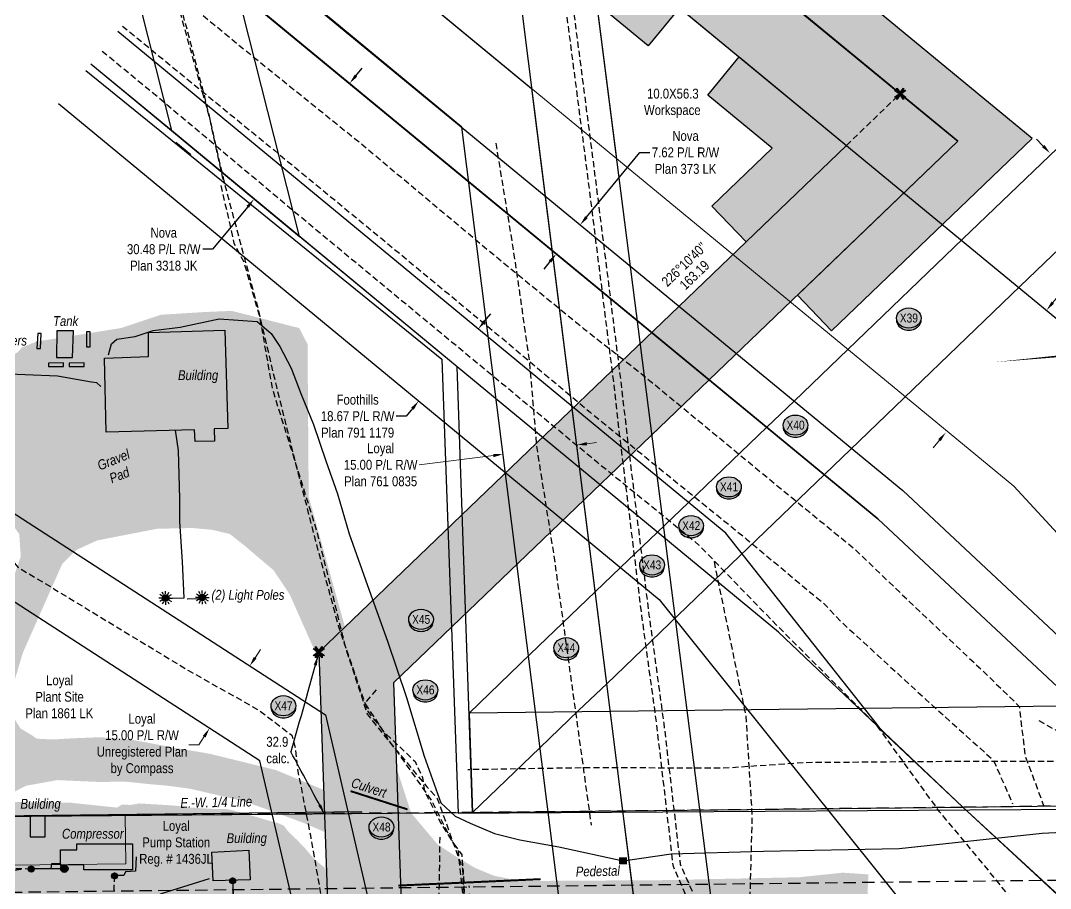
# Model space of a CAD drawing. Extents: x 675835 to 685285, y 5733153 to 5738077.
# Drawn here: x 683713 to 684755, y 5734075 to 5734953 of the extents above; entities that cross this region are included whole.
import ezdxf
from ezdxf.enums import TextEntityAlignment as Align

# ---------------------------------------------------------------- set-up
doc = ezdxf.new("R2010")
doc.units = 0
doc.header["$LTSCALE"] = 5
doc.header["$PDMODE"] = 34
doc.header["$PDSIZE"] = 0.03
for name, pattern in [('foc-ACCESSROAD', [3.75, 2.5, -1.25]), ('foc-QUARTERLINE', [33, 25, -3, 2, -3]), ('foc-TRAV', [1.875, 1.25, -0.625]), ('UG_PIPE', [1.875, 1.25, -0.625])]:
    doc.linetypes.add(name, pattern=pattern)
doc.layers.get('Defpoints').update_dxf_attribs({"color": 9})
for name, color, linetype in [('AS-CABLE', 224, 'foc-CABLE'), ('AS-FENCE', 48, 'foc-FENCE'), ('AS-PIPE-UG', 44, 'UG_PIPE'), ('AS-ROADS', 254, 'Continuous'), ('AS-SYMBOL', 7, 'Continuous'), ('AS-TELUS', 224, 'foc-TEL'), ('C-AR', 13, 'foc-ACCESSROAD'), ('C-RW', 13, 'Continuous'), ('C-WS', 13, 'foc-ACCESSROAD'), ('DETAIL-T', 7, 'Continuous'), ('F-RW', 190, 'Continuous'), ('L-BD1', 253, 'Continuous'), ('L-MON', 1, 'Continuous'), ('L-SECQ', 8, 'foc-QUARTERLINE'), ('L-TITLEDB-T', 4, 'Continuous'), ('P-CROSSINGS', 250, 'Continuous'), ('P-PROPOSED', 10, 'Continuous'), ('P-PROPOSED-H', 21, 'Continuous'), ('P-TEMP-H', 41, 'Continuous'), ('P-TEMP_WORKSPACE', 46, 'Continuous'), ('P-TRAV', 4, 'foc-TRAV')]:
    doc.layers.add(name, color=color, linetype=linetype)
for name, color, linetype, true_color in [('AS-PIPE-AG', 7, 'Continuous', 0x7d00fa), ('AS-STRUCTURE-H', 7, 'Continuous', 0xa8a8a8), ('AS-STRUCTURE-T', 7, 'Continuous', 0x454545)]:
    doc.layers.add(name, color=color, linetype=linetype, true_color=true_color)
doc.layers.add('AS-STRUCTURE', color=7, linetype='Continuous', lineweight=30, true_color=0x595959)
for name, color, linetype, lineweight in [('C-RW-T', 13, 'Continuous', 9), ('F-RW-T', 190, 'Continuous', 9), ('P-TEMP-T', 46, 'Continuous', 18), ('T-TEXT', 48, 'Continuous', 18)]:
    doc.layers.add(name, color=color, linetype=linetype, lineweight=lineweight)
doc.styles.add('80CG', font='ARIALN.TTF', dxfattribs={"height": 10})
doc.styles.add('80L', font='ARIALN.TTF', dxfattribs={"height": 10})
doc.styles.add('Crossing', font='ARIALN.TTF', dxfattribs={"height": 10})
doc.styles.add('foc-LtypeFont', font='ARIALN.TTF', dxfattribs={"height": 7.35})
doc.linetypes.add('foc-CABLE', pattern='A,2,-1,["C",foc-LtypeFont,S=0.2,R=0,X=-0.625,Y=-0.75],-1.24,8', length=12.24)
doc.linetypes.add('foc-FENCE', pattern='A,10,-1,["X",foc-LtypeFont,S=0.2,R=0,X=-0.625,Y=-0.75],-1.24', length=12.24)
doc.linetypes.add('foc-TEL', pattern='A,2,-1,["T",foc-LtypeFont,S=0.2,R=0,X=-0.425,Y=-0.75],-1.24,8', length=12.24)
doc.linetypes.add('foc-TEL-NOLINE', pattern='A,0,-2,["T",foc-LtypeFont,S=0.2,R=0,X=-0.425,Y=-0.75],-10.24', length=12.24)
doc.dimstyles.new('Compass 5 000', dxfattribs={"dimscale": 5, "dimtxt": 9, "dimasz": 2, "dimexe": 0.2, "dimexo": 0.0625, "dimgap": 0.5, "dimtad": 0, "dimtih": 1, "dimtoh": 1, "dimzin": 0, "dimdsep": 46, "dimtxsty": '80CG', "dimcen": 0.1, "dimse1": 1, "dimse2": 1, "dimclrd": 256, "dimclrt": 256, "dimaunit": 1, "dimadec": 4, "dimazin": 0, "dimtfac": 0.06, "dimtofl": 0, "dimtmove": 0, "dimatfit": 1, "dimfxl": 0.2, "dimtolj": 1, "dimtzin": 0, "dimlwd": -1, "dimarcsym": 0})

# ---------------------------------------------------------------- blocks, each defined once
blk = doc.blocks.new('*D727')
at = {"layer": 'Defpoints', "color": 0, "transparency": 16777216}
for p in [(684164.9, 5734650), (684104.8, 5734577.2), (684115.5, 5734568.3)]:
    blk.add_point(p, dxfattribs=at)
at = {"layer": 'F-RW', "transparency": 16777216}
for p, q in [((684182, 5734648.9), (684188.4, 5734656.6)), ((684109.2, 5734560.6), (684102.8, 5734552.9)), ((684102.8, 5734552.9), (684092.8, 5734552.9))]:
    blk.add_line(p, q, dxfattribs=at)
for points in [[(684180.8, 5734649.9), (684183.3, 5734647.8), (684175.7, 5734641.1)], [(684107.9, 5734561.6), (684110.5, 5734559.5), (684115.5, 5734568.3)]]:
    blk.add_solid(points, dxfattribs=at)
at = {"layer": 'F-RW', "transparency": 16777216, "insert": (684053.7, 5734552.9), "char_height": 10, "attachment_point": 5, "style": '80CG'}
blk.add_mtext('\\A1;Foothills\\P18.67 P/L R/W\\PPlan 791 1179', dxfattribs=at)
blk = doc.blocks.new('*D709')
at = {"layer": 'Defpoints', "color": 0, "transparency": 16777216}
for p in [(684278.9, 5734746.5), (684287.6, 5734739.3), (684263.4, 5734709.9)]:
    blk.add_point(p, dxfattribs=at)
at = {"layer": 'F-RW', "transparency": 16777216}
for p, q in [((684285.3, 5734754.2), (684339.3, 5734819.7)), ((684339.3, 5734819.7), (684349.3, 5734819.7)), ((684248.3, 5734709.4), (684242, 5734701.7))]:
    blk.add_line(p, q, dxfattribs=at)
for points in [[(684284, 5734755.3), (684286.5, 5734753.1), (684278.9, 5734746.5)], [(684247.1, 5734710.5), (684249.6, 5734708.3), (684254.7, 5734717.1)]]:
    blk.add_solid(points, dxfattribs=at)
at = {"layer": 'F-RW', "transparency": 16777216, "insert": (684385.5, 5734819.7), "char_height": 10, "attachment_point": 5, "style": '80CG'}
blk.add_mtext('\\A1;Nova\\P7.62 P/L R/W\\PPlan 373 LK', dxfattribs=at)
blk = doc.blocks.new('*D714')
at = {"layer": 'C-RW-T', "transparency": 16777216}
for p, q in [((684747.5, 5734826.1), (684740.6, 5734833.3)), ((684813.6, 5734757.4), (684820.5, 5734750.2)), ((684820.5, 5734750.2), (684830.5, 5734750.2))]:
    blk.add_line(p, q, dxfattribs=at)
at = {"layer": 'C-RW-T', "linetype": 'Continuous', "transparency": 16777216}
for points in [[(684748.7, 5734827.3), (684746.3, 5734825), (684754.4, 5734818.9)], [(684814.8, 5734758.6), (684812.4, 5734756.2), (684806.7, 5734764.6)]]:
    blk.add_solid(points, dxfattribs=at)
at = {"layer": 'Defpoints', "color": 0, "linetype": 'Continuous', "transparency": 16777216}
for p in [(684871.4, 5734931.4), (684923.6, 5734877.1), (684754.4, 5734818.9)]:
    blk.add_point(p, dxfattribs=at)
at = {"layer": 'C-RW-T', "linetype": 'Continuous', "transparency": 16777216, "insert": (684869.6, 5734750.2), "char_height": 10, "attachment_point": 5, "style": '80CG'}
blk.add_mtext('\\A1;Loyal\\P15.00 P/L R/W\\PPlan 871 0141', dxfattribs=at)
blk = doc.blocks.new('*D718')
at = {"layer": 'C-RW-T', "transparency": 16777216}
for p, q in [((683950, 5734308.6), (683955.4, 5734317)), ((683898.4, 5734228.8), (683893, 5734220.4)), ((683893, 5734220.4), (683883, 5734220.4))]:
    blk.add_line(p, q, dxfattribs=at)
for points in [[(683948.6, 5734309.5), (683951.4, 5734307.7), (683944.5, 5734300.2)], [(683897, 5734229.7), (683899.8, 5734227.9), (683903.8, 5734237.2)]]:
    blk.add_solid(points, dxfattribs=at)
at = {"layer": 'Defpoints', "color": 0, "transparency": 16777216}
for p in [(683810.4, 5734386.9), (683769.7, 5734323.9), (683944.5, 5734300.2)]:
    blk.add_point(p, dxfattribs=at)
at = {"layer": 'C-RW-T', "transparency": 16777216, "insert": (683835.5, 5734220.4), "char_height": 10, "attachment_point": 5, "style": '80CG'}
blk.add_mtext('\\A1;Loyal\\P15.00 P/L R/W\\PUnregistered Plan\\Pby Compass', dxfattribs=at)
blk = doc.blocks.new('*D719')
at = {"layer": 'C-RW-T', "transparency": 16777216}
for p, q in [((684285.6, 5734525.1), (684295.5, 5734526.3)), ((684191, 5734513.1), (684116.1, 5734503.7))]:
    blk.add_line(p, q, dxfattribs=at)
for points in [[(684285.3, 5734526.7), (684285.8, 5734523.4), (684275.6, 5734523.8)], [(684190.8, 5734514.8), (684191.2, 5734511.5), (684200.9, 5734514.4)]]:
    blk.add_solid(points, dxfattribs=at)
at = {"layer": 'Defpoints', "color": 0, "transparency": 16777216}
for p in [(684256.7, 5734673.8), (684182, 5734664.3), (684200.9, 5734514.4)]:
    blk.add_point(p, dxfattribs=at)
at = {"layer": 'C-RW-T', "transparency": 16777216, "insert": (684077, 5734503.7), "char_height": 10, "attachment_point": 5, "style": '80CG'}
blk.add_mtext('\\A1;Loyal\\P15.00 P/L R/W\\PPlan 761 0835', dxfattribs=at)
blk = doc.blocks.new('*D723')
at = {"layer": 'C-RW-T', "transparency": 16777216}
for p, q in [((684269.6, 5735256.3), (684279.5, 5735257.6)), ((684174.1, 5735244.1), (684164.2, 5735242.9))]:
    blk.add_line(p, q, dxfattribs=at)
for points in [[(684269.4, 5735258), (684269.8, 5735254.7), (684259.6, 5735255)], [(684173.9, 5735245.8), (684174.3, 5735242.5), (684184, 5735245.4)]]:
    blk.add_solid(points, dxfattribs=at)
at = {"layer": 'Defpoints', "color": 0, "transparency": 16777216}
for p in [(684259.6, 5735255), (684316.5, 5734810.1), (684240.9, 5734800.4)]:
    blk.add_point(p, dxfattribs=at)
at = {"layer": 'C-RW-T', "transparency": 16777216, "insert": (684318.6, 5735257.6), "char_height": 10, "attachment_point": 5, "style": '80CG'}
blk.add_mtext('\\A1;Loyal\\P15.24 P/L R/W\\PPlan 725 JK', dxfattribs=at)
blk = doc.blocks.new('*D724')
at = {"layer": 'Defpoints', "color": 0, "transparency": 16777216}
for p in [(683363.3, 5734145.4), (683756, 5734148.8), (683756.4, 5734099.9)]:
    blk.add_point(p, dxfattribs=at)
at = {"layer": 'F-RW-T', "transparency": 16777216}
for p, q in [((683372.8, 5734204.9), (683362.8, 5734204.9)), ((683362.8, 5734204.9), (683363.2, 5734165.4)), ((683363.3, 5734155.4), (683363.2, 5734165.4)), ((683363.9, 5734086.5), (683363.9, 5734076.5))]:
    blk.add_line(p, q, dxfattribs=at)
for points in [[(683364.9, 5734155.4), (683361.6, 5734155.4), (683363.3, 5734145.4)], [(683365.5, 5734086.5), (683362.2, 5734086.5), (683363.8, 5734096.5)]]:
    blk.add_solid(points, dxfattribs=at)
at = {"layer": 'F-RW-T', "transparency": 16777216, "insert": (683411.9, 5734204.9), "char_height": 10, "attachment_point": 5, "style": '80CG'}
blk.add_mtext('\\A1;PMC\\P10.06 P/L R/W\\PPlan 465 HN', dxfattribs=at)
blk = doc.blocks.new('*D725')
at = {"layer": 'Defpoints', "color": 0, "transparency": 16777216}
for p in [(684750.8, 5734660.1), (684771.9, 5734642.7), (684669.9, 5734519.1)]:
    blk.add_point(p, dxfattribs=at)
at = {"layer": 'F-RW-T', "transparency": 16777216}
for p, q in [((684757.1, 5734667.8), (684769.5, 5734682.8)), ((684769.5, 5734682.8), (684779.5, 5734682.8)), ((684642.5, 5734528.7), (684636.1, 5734521))]:
    blk.add_line(p, q, dxfattribs=at)
for points in [[(684755.9, 5734668.9), (684758.4, 5734666.7), (684750.8, 5734660.1)], [(684641.2, 5734529.8), (684643.8, 5734527.7), (684648.8, 5734536.4)]]:
    blk.add_solid(points, dxfattribs=at)
at = {"layer": 'F-RW-T', "transparency": 16777216, "insert": (684819, 5734682.8), "char_height": 10, "attachment_point": 5, "style": '80CG'}
blk.add_mtext('\\A1;Nova\\P32.00 P/L R/W\\PPlan 991 2720', dxfattribs=at)
blk = doc.blocks.new('lightpole')
h = blk.add_hatch(color=255)
h.dxf.hatch_style = 1
h.paths.add_polyline_path([(-0.78, 0, 1), (0.78, 0, 1)])
h.paths.add_polyline_path([(0.68, 0, -1), (-0.68, 0, -1)], flags=16)
h = blk.add_hatch(color=13)
h.dxf.hatch_style = 1
edge = h.paths.add_edge_path()
edge.add_arc((0, 0), 0.682, 0, 360)
at = {"color": 13}
for p, q in [((-0.86, 0), (-1.38, 0)), ((-0.75, 0.43), (-1.19, 0.69)), ((-0.43, 0.75), (-0.69, 1.19)), ((0, 0.86), (0, 1.38)), ((0.43, 0.75), (0.69, 1.19)), ((0.75, 0.43), (1.19, 0.69)), ((0.86, 0), (1.38, 0)), ((-0.75, -0.43), (-1.19, -0.69)), ((-0.43, -0.75), (-0.69, -1.19)), ((0, -0.86), (0, -1.38)), ((0.43, -0.75), (0.69, -1.19)), ((0.75, -0.43), (1.19, -0.69))]:
    blk.add_line(p, q, dxfattribs=at)
blk.add_circle((0, 0), 0.682, dxfattribs=at)
blk = doc.blocks.new('PIG')
h = blk.add_hatch(color=255)
h.dxf.hatch_style = 1
edge = h.paths.add_edge_path()
edge.add_arc((0, 0), 0.85, 0, 360)
at = {"layer": 'AS-SYMBOL'}
h = blk.add_hatch(color=13, dxfattribs=at)
h.dxf.hatch_style = 1
h.paths.add_polyline_path([(-0.1, 0, 1), (-0.55, 0, 1)])
h = blk.add_hatch(color=13, dxfattribs=at)
h.dxf.hatch_style = 1
h.paths.add_polyline_path([(0.1, 0, 1), (0.55, 0, 1)])
at = {"layer": 'AS-SYMBOL', "color": 13}
for centre, radius in [((0, 0), 0.75), ((-0.33, 0), 0.225), ((0.33, 0), 0.225)]:
    blk.add_circle(centre, radius, dxfattribs=at)
blk = doc.blocks.new('RISER')
h = blk.add_hatch(color=255)
h.dxf.hatch_style = 1
edge = h.paths.add_edge_path()
edge.add_arc((0, 0), 0.7, 0, 360)
blk.add_hatch(color=13).paths.add_polyline_path([(0.58, -0.15), (-0.58, -0.15, 0.774597)])
at = {"color": 13}
blk.add_line((-0.58, -0.15), (0.58, -0.15), dxfattribs=at)
blk.add_circle((0, 0), 0.6, dxfattribs=at)
blk = doc.blocks.new('xing2')
h = blk.add_hatch(color=50)
h.dxf.hatch_style = 1
edge = h.paths.add_edge_path()
edge.add_ellipse((0, 0), major_axis=(-12.5, 0), ratio=0.816297, start_angle=0, end_angle=360)
h = blk.add_hatch(color=250)
h.dxf.hatch_style = 1
edge = h.paths.add_edge_path()
edge.add_ellipse((0, -2), major_axis=(-12.5, 0), ratio=0.816297, start_angle=0, end_angle=180)
edge.add_line((12.5, -2), (12.5, 0))
edge.add_ellipse((0, 0), major_axis=(-12.5, 0), ratio=0.816297, start_angle=0, end_angle=180, ccw=False)
edge.add_line((-12.5, 0), (-12.5, -2))
at = {"color": 250}
blk.add_ellipse((0, 0), major_axis=(-12.5, 0), ratio=0.816297, dxfattribs=at)
blk.add_ellipse((0, -2), major_axis=(-12.5, 0), ratio=0.816297, start_param=0, end_param=3.141593, dxfattribs=at)
at = {"color": 250, "style": 'Crossing'}
blk.add_attdef('CROSSING', text='', height=9, dxfattribs=at).set_placement((0.1, 0), align=Align.MIDDLE_CENTER)
at = {"color": 250, "style": 'Crossing', "flags": 1}
for tag, p in [('OWNER', (0.1, -12.5)), ('DESCRIPTION', (0.1, -25.8)), ('LOCATION', (0.1, -39.3)), ('DWG_REF', (0.1, -52.8))]:
    blk.add_attdef(tag, text='', height=9, dxfattribs=at).set_placement(p, align=Align.MIDDLE_CENTER)
blk = doc.blocks.new('TEMP')
h = blk.add_hatch(color=255)
h.dxf.hatch_style = 1
h.paths.add_polyline_path([(0, 0.25), (-0.67, 1.15), (-0.67, 0.67), (-1.15, 0.67), (-0.25, 0), (-1.15, -0.67), (-0.67, -0.67), (-0.67, -1.15), (0, -0.25), (0.67, -1.15), (0.67, -0.67), (1.15, -0.67), (0.25, 0), (1.15, 0.67), (0.67, 0.67), (0.67, 1.15)])
h.paths.add_polyline_path([(0.57, 0.85), (0.57, 0.57), (0.85, 0.57), (0.08, 0), (0.85, -0.57), (0.57, -0.57), (0.57, -0.85), (0, -0.08), (-0.57, -0.85), (-0.57, -0.57), (-0.85, -0.57), (-0.08, 0), (-0.85, 0.57), (-0.57, 0.57), (-0.57, 0.85), (0, 0.08)], flags=16)
h = blk.add_hatch(color=1)
h.dxf.hatch_style = 1
h.paths.add_polyline_path([(0, 0.08), (-0.57, 0.85), (-0.57, 0.57), (-0.85, 0.57), (-0.08, 0), (-0.85, -0.57), (-0.57, -0.57), (-0.57, -0.85), (0, -0.08), (0.57, -0.85), (0.57, -0.57), (0.85, -0.57), (0.08, 0), (0.85, 0.57), (0.57, 0.57), (0.57, 0.85)])
at = {"color": 1}
for p, q in [((-0.08, 0), (0.08, 0)), ((0, 0.08), (0, -0.08))]:
    blk.add_line(p, q, dxfattribs=at)
at = {"color": 255, "flags": 128}
blk.add_lwpolyline([(-0.25, 0), (-1.15, 0.67), (-0.67, 0.67), (-0.67, 1.15), (0, 0.25), (0.67, 1.15), (0.67, 0.67), (1.15, 0.67), (0.25, 0), (1.15, -0.67), (0.67, -0.67), (0.67, -1.15), (0, -0.25), (-0.67, -1.15), (-0.67, -0.67), (-1.15, -0.67)], close=True, dxfattribs=at)
at = {"color": 1, "flags": 128}
blk.add_lwpolyline([(-0.08, 0), (-0.85, 0.57), (-0.57, 0.57), (-0.57, 0.85), (0, 0.08), (0.57, 0.85), (0.57, 0.57), (0.85, 0.57), (0.08, 0), (0.85, -0.57), (0.57, -0.57), (0.57, -0.85), (0, -0.08), (-0.57, -0.85), (-0.57, -0.57), (-0.85, -0.57)], close=True, dxfattribs=at)
blk = doc.blocks.new('*D768')
at = {"layer": 'Defpoints', "color": 0, "transparency": 16777216}
for p in [(684050.5, 5734885.6), (683948.8, 5734772.5), (683953.8, 5734768.4)]:
    blk.add_point(p, dxfattribs=at)
at = {"layer": 'F-RW', "transparency": 16777216}
for p, q in [((684052, 5734897.3), (684058.4, 5734905)), ((683942.5, 5734764.8), (683906.9, 5734721.8)), ((683906.9, 5734721.8), (683896.9, 5734721.8))]:
    blk.add_line(p, q, dxfattribs=at)
for points in [[(684050.7, 5734898.4), (684053.3, 5734896.3), (684045.6, 5734889.6)], [(683941.2, 5734765.8), (683943.8, 5734763.7), (683948.8, 5734772.5)]]:
    blk.add_solid(points, dxfattribs=at)
at = {"layer": 'F-RW', "transparency": 16777216, "insert": (683857.5, 5734721.8), "char_height": 10, "attachment_point": 5, "style": '80CG'}
blk.add_mtext('\\A1;Nova\\P30.48 P/L R/W\\PPlan 3318 JK', dxfattribs=at)

msp = doc.modelspace()

# ---------------------------------------------------------------- hatches: boundary and pattern name
at = {"layer": 'AS-ROADS'}
h = msp.add_hatch(color=256, dxfattribs=at)
h.dxf.hatch_style = 1
h.paths.add_polyline_path([(683712.806, 5734411.095), (683679.819, 5734315.983), (683652.146, 5734238.545), (683644.766, 5734224.41), (683631.852, 5734219.493), (683604.179, 5734220.722), (683554.367, 5734221.952), (683521.159, 5734222.566), (683484.877, 5734228.097), (683468.888, 5734242.847), (683460.279, 5734262.514), (683460.279, 5734282.795), (683476.267, 5734315.983), (683534.074, 5734367.608), (683586.96, 5734420.462), (683629.371, 5734438.504), (683666.067, 5734448.155), (683691.174, 5734446.996), (683706.239, 5734440.82), (683711.261, 5734433.485)])
h.paths.add_polyline_path([(683769.321, 5734417.785), (683790.25, 5734427.292), (683850.886, 5734439.052), (683886.275, 5734439.813), (683906.824, 5734437.911), (683924.329, 5734433.728), (683938.789, 5734422.319), (683968.471, 5734397.219), (683984.834, 5734372.879), (684012.263, 5734311.146), (684026.343, 5734259.701), (684036.618, 5734237.263), (684040.043, 5734214.065), (684047.653, 5734200.374), (684051.459, 5734189.725), (684051.459, 5734177.556), (684044.229, 5734171.091), (684034.308, 5734166.547), (684022.892, 5734173.393), (683970.759, 5734195.07), (683904.017, 5734211.451), (683872.433, 5734216.775), (683823.724, 5734225.903), (683792.901, 5734228.185), (683764.741, 5734227.044), (683745.715, 5734225.903), (683728.971, 5734226.663), (683723.958, 5734230.19), (683712.542, 5734237.035), (683703.79, 5734250.726), (683703.79, 5734276.207), (683714.826, 5734313.476), (683754.861, 5734403.714), (683759.427, 5734408.277)])
h.paths.add_polyline_path([(683977.117, 5734149.591), (684000.36, 5734140.974), (684064.856, 5734112.875), (684085.475, 5734098.639), (684091.098, 5734087.399), (684083.601, 5734083.278), (684074.603, 5734081.404), (684061.108, 5734078.033), (684053.61, 5734078.782), (684040.489, 5734079.906), (684027.368, 5734090.396), (684016.871, 5734099.013), (684008.249, 5734106.506), (684000.751, 5734115.498), (683993.254, 5734123.366), (683983.507, 5734132.732), (683979.008, 5734138.727), (683973.01, 5734141.349), (683964.388, 5734143.597), (683950.892, 5734147.718), (683943.394, 5734149.592), (683928.024, 5734154.087), (683920.901, 5734155.586), (683908.53, 5734155.586), (683883.788, 5734157.085), (683869.167, 5734158.958), (683857.546, 5734159.707), (683845.175, 5734160.457), (683832.804, 5734161.206), (683824.181, 5734159.707), (683815.184, 5734160.082), (683810.175, 5734156.977), (683763.081, 5734161.944), (683704.83, 5734162.682), (683705.205, 5734172.423), (683718.326, 5734179.166), (683749.816, 5734184.786), (683766.686, 5734184.037), (683792.178, 5734182.913), (683818.045, 5734183.288), (683843.912, 5734180.665), (683860.781, 5734179.166), (683883.649, 5734176.169), (683940.004, 5734163.079)])
h.paths.add_polyline_path([(684044.25, 5734327.406), (684064.589, 5734272.073), (684090.741, 5734204.368), (684107.856, 5734151.53), (684134.542, 5734119.753), (684152.711, 5734107.836), (684172.584, 5734095.92), (684191.889, 5734087.976), (684218.007, 5734082.869), (684240.719, 5734082.869), (684362.902, 5734083.599), (684500.217, 5734086.544), (684544.596, 5734091.152), (684570.545, 5734089.427), (684568.239, 5734039.315), (684413.033, 5734039.437), (684406.484, 5734028.165), (684406.848, 5734016.893), (684412.669, 5734012.894), (684429.405, 5734016.166), (684442.503, 5734017.257), (684457.784, 5734016.53), (684467.244, 5734009.985), (684569.903, 5733911.003), (684521.143, 5733847.253), (684382.499, 5733980.822), (684380.68, 5734002.275), (684374.495, 5734022.273), (684369.765, 5734031.363), (684364.672, 5734040.09), (684274.264, 5734042.697), (684233.515, 5734039.788), (684214.232, 5734040.152), (684192.766, 5734039.425), (684179.304, 5734037.607), (684168.025, 5734031.789), (684152.381, 5734003.791), (684150.198, 5733983.793), (684148.207, 5733941.115), (684151.118, 5733875.374), (684145.879, 5733821.269), (684149.924, 5733732.629), (684134.192, 5733647.569), (684110.325, 5733609.171), (684054.901, 5733558.422), (684028.821, 5733530.497), (684007.399, 5733508.157), (684003.673, 5733466.269), (683998.085, 5733397.387), (683989.615, 5733328.241), (683986.821, 5733310.555), (683685.045, 5733307.762), (683683.904, 5733442.239), (683669.864, 5733451.01), (683664.444, 5733636.091), (683661.035, 5733715.264), (683445.417, 5733714.505), (683414.248, 5733724.773), (683403.077, 5733742.402), (683397.785, 5733804.688), (683387.52, 5733921.27), (683386.583, 5733979.995), (683391.874, 5733992.923), (683401.87, 5734015.839), (683411.277, 5734024.654), (683433.032, 5734017.015), (683447.731, 5734017.015), (683465.37, 5734021.716), (683501.236, 5734023.478), (683517.111, 5734024.654), (683548.861, 5734021.716), (683609.67, 5734017.956), (683636.129, 5734019.719), (683644.948, 5734037.934), (683648.476, 5734047.924), (683650.24, 5734060.851), (683650.24, 5734069.077), (683649.064, 5734080.83), (683644.948, 5734092.582), (683641.42, 5734104.334), (683636.717, 5734121.962), (683626.487, 5734168.511), (683613.458, 5734179.362), (683581.741, 5734182.722), (683233.262, 5734179.326), (683183.116, 5734170.514), (683169.34, 5734161.703), (683077.688, 5734162.242), (683020.494, 5734159.959), (683020.494, 5734145.01), (682962.401, 5734146.4), (682948.487, 5734166.216), (682925.876, 5734168.65), (682906.396, 5734173.865), (682892.134, 5734184.294), (682888.655, 5734196.114), (682890.742, 5734223.231), (682895.643, 5734412.352), (682890.3, 5734490.67), (682893.862, 5734508.469), (682909.001, 5734524.489), (682914.344, 5734532.499), (682914.344, 5734545.849), (682916.125, 5734559.198), (682947.293, 5734567.208), (683009.63, 5734560.978), (683030.112, 5734548.519), (683043.469, 5734532.499), (683072.857, 5734521.819), (683099.572, 5734520.929), (683132.522, 5734520.929), (683169.924, 5734528.939), (683191.296, 5734532.499), (683219.793, 5734536.059), (683239.384, 5734530.719), (683259.867, 5734514.699), (683287.473, 5734499.57), (683324.875, 5734496.01), (683349.809, 5734499.57), (683365.839, 5734501.35), (683395.226, 5734509.359), (683413.036, 5734511.139), (683504.144, 5734506.486), (683556.724, 5734504.809), (683599.236, 5734512.077), (683626.085, 5734522.698), (683643.984, 5734534.996), (683647.34, 5734542.823), (683651.815, 5734552.885), (683653.546, 5734578.225), (683654.665, 5734596.673), (683679.836, 5734606.176), (683697.735, 5734610.648), (683710.041, 5734617.915), (683713.957, 5734622.387), (683729.06, 5734628.537), (683747.518, 5734631.332), (683814.216, 5734642.109), (683854.49, 5734655.526), (683899.239, 5734658.321), (683926.088, 5734659.439), (683941.75, 5734655.526), (683994.582, 5734642.03), (684002.972, 5734625.818), (684004.164, 5734471.507)])
at = {"layer": 'AS-STRUCTURE-H'}
h = msp.add_hatch(color=256, dxfattribs=at)
h.dxf.hatch_style = 1
h.paths.add_polyline_path([(683749.219, 5734639.404), (683748.963, 5734612.292), (683765.11, 5734612.214), (683766.28, 5734639.104)])
h = msp.add_hatch(color=256, dxfattribs=at)
h.dxf.hatch_style = 1
h.paths.add_polyline_path([(683799.15, 5734536.775), (683797.401, 5734611.484), (683842.09, 5734613.209), (683841.974, 5734637.642), (683919.183, 5734640.003), (683922.282, 5734540.324), (683908.525, 5734540.091), (683908.991, 5734527.744), (683889.173, 5734527.394), (683888.706, 5734539.276)])
h = msp.add_hatch(color=256, dxfattribs=at)
h.dxf.hatch_style = 1
h.paths.add_polyline_path([(683722.412, 5734148.439), (683722.412, 5734127.418), (683737.453, 5734127.418), (683737.453, 5734148.253)])
h = msp.add_hatch(color=256, dxfattribs=at)
h.dxf.hatch_style = 1
h.paths.add_polyline_path([(683752.928, 5734099.215), (683752.928, 5734114.431), (683769.655, 5734114.431), (683769.655, 5734120.372), (683825.984, 5734120.372), (683825.984, 5734094.009), (683802.645, 5734094.009), (683776.77, 5734094.009), (683776.77, 5734098.698)])
h = msp.add_hatch(color=256, dxfattribs=at)
h.dxf.hatch_style = 1
h.paths.add_polyline_path([(683944.818, 5734084.092), (683907.44, 5734082.91), (683906.138, 5734111.986), (683943.636, 5734113.877)])
at = {"layer": 'P-PROPOSED-H'}
h = msp.add_hatch(color=256, dxfattribs=at)
h.dxf.hatch_style = 1
h.paths.add_polyline_path([(684162.828, 5735414.972), (684088.444, 5735405.593), (684116.548, 5735182.683), (684548.31, 5734826.846), (684014.276, 5734314.327), (684033.219, 5733771.445), (684108.237, 5733771.445), (684090.372, 5734283.443), (684661.025, 5734831.105), (684187.208, 5735221.602)])
at = {"layer": 'P-TEMP-H'}
h = msp.add_hatch(color=256, dxfattribs=at)
h.dxf.hatch_style = 1
h.paths.add_polyline_path([(684088.444, 5735405.593), (684038.851, 5735399.339), (684069.442, 5735156.737), (684347.701, 5734927.409), (684379.489, 5734965.98), (684116.548, 5735182.683)])
h = msp.add_hatch(color=256, dxfattribs=at)
h.dxf.hatch_style = 1
h.paths.add_polyline_path([(684533.338, 5734639.318), (684736.172, 5734833.942), (684519.245, 5735012.723), (684487.457, 5734974.152), (684661.025, 5734831.105), (684498.733, 5734675.383)])
h = msp.add_hatch(color=256, dxfattribs=at)
h.dxf.hatch_style = 1
h.paths.add_polyline_path([(684439.774, 5734916.296), (684548.31, 5734826.846), (684446.835, 5734729.459), (684412.227, 5734765.52), (684473.167, 5734824.006), (684407.986, 5734877.725)])

# ---------------------------------------------------------------- linework, layer by layer
at = {"layer": 'AS-CABLE', "flags": 128}
for points in [[(683601.141, 5734601.395), (683602.836, 5734600.891), (683654.901, 5734597.691), (683684.316, 5734596.516), (683749.914, 5734593.677), (683784.447, 5734587.778), (683789.501, 5734586.848), (683793.936, 5734583.064)], [(683860.388, 5734368.503), (683863.733, 5734368.878), (683878.195, 5734369.098), (683876.35, 5734405.577), (683873.766, 5734446.529), (683873.766, 5734469.3), (683872.271, 5734518.121), (683869.387, 5734538.692)], [(683896.467, 5734369.558), (683894.102, 5734368.089), (683881.195, 5734367.834)], [(683713.051, 5734094.449), (683686.166, 5734090.365), (683650.827, 5734090.705), (683596.377, 5734084.331), (683836.748, 5734042.624), (683839.477, 5734062.04), (683855.129, 5734070.238), (683903.765, 5734085.436)], [(683927.051, 5734082.811), (683929.546, 5734039.569), (683931.855, 5734010.46), (683937.254, 5733955.62), (683933.15, 5733915.487), (683907.805, 5733913.912)]]:
    msp.add_lwpolyline(points, dxfattribs=at)
at = {"layer": 'AS-FENCE', "flags": 128}
for points in [[(683778.492, 5734902.545), (684138.987, 5734610.649), (684155.364, 5734151.234), (684880.27, 5734156.118)], [(683869.832, 5734829.948), (683884.864, 5734817.766)]]:
    msp.add_lwpolyline(points, dxfattribs=at)
at = {"layer": 'AS-PIPE-AG', "flags": 128}
for points in [[(683753.593, 5734095.129), (683753.338, 5734100.163), (683743.73, 5734100.283), (683743.335, 5734095.234)], [(683829.424, 5734107.157), (683828.799, 5734092.824), (683818.716, 5734092.119), (683817.226, 5734088.46), (683808.553, 5734088.38)], [(683756.718, 5734095.219), (683724.588, 5734095.064)]]:
    msp.add_lwpolyline(points, dxfattribs=at)
at = {"layer": 'AS-PIPE-UG', "flags": 128}
for points in [[(684419.391, 5733991.807), (684373.212, 5734097.392), (684356.368, 5734241.342), (684341.369, 5734350.82), (684319.607, 5734527.954), (684313.225, 5734584.248), (684285.588, 5734803.896), (684264.201, 5734968.504), (684227.307, 5735263.464), (684207.326, 5735420.583)], [(684426.261, 5733994.812), (684380.53, 5734099.373), (684363.808, 5734242.286), (684348.805, 5734351.786), (684327.054, 5734528.833), (684320.671, 5734585.138), (684293.026, 5734804.848), (684271.64, 5734969.452), (684234.746, 5735264.403), (684214.766, 5735421.521)], [(683917.483, 5734792.33), (683903.81, 5734855.649), (683893.512, 5734892.237), (683862.693, 5735002.352), (683862.254, 5735004.048)], [(684078.708, 5733642.517), (684085.632, 5733648.836), (684114.961, 5733676.056), (684156.799, 5733719.383), (684173.611, 5733733.121), (684175.595, 5733744.594), (684171.746, 5733794.269), (684170.691, 5733868.786), (684167.742, 5733918.387), (684168.182, 5733960.909), (684164.807, 5734002.741), (684159.398, 5734109.386), (684148.65, 5734124.074), (684128.459, 5734164.541), (684092.231, 5734215.827), (684063.706, 5734251.47), (684034.356, 5734340.859), (684012.68, 5734421.374), (683992.189, 5734501.069), (683972.088, 5734581.274), (683953.196, 5734661.429), (683919.113, 5734788.331), (683899.866, 5734873.055), (683864.678, 5735006.116)], [(683853.984, 5734994.027), (683944.093, 5734919.677), (684056.697, 5734829.073), (684184.594, 5734721.933), (684282.201, 5734641.763), (684337.71, 5734598.461), (684493.092, 5734470.51), (684556.65, 5734418.564), (684624.553, 5734353.436), (684685.396, 5734296.192), (684723.244, 5734259.364), (684728.943, 5734209.883), (684748.29, 5734157.877)], [(683815.675, 5734947.603), (683969.763, 5734821.52), (684075.309, 5734734.706), (684195.572, 5734635.279), (684289.234, 5734556.764), (684447.25, 5734428.647), (684525.906, 5734362.989), (684542.183, 5734345.683), (684629.007, 5734266.132), (684697.149, 5734204.784), (684716.445, 5734160.907)], [(684745.04, 5734028.011), (684686.006, 5734100.933), (684642.639, 5734152.833), (684579.446, 5734239.742), (684477.565, 5734341.648), (684399.099, 5734422.493), (684296.613, 5734505.773), (684002.277, 5734749.098), (683845.541, 5734880.539), (683794.806, 5734922.314)], [(684193.522, 5734829.133), (684212.748, 5734710.865), (684227.411, 5734608.529), (684234.944, 5734520.51), (684251.831, 5734414.395), (684272.822, 5734263.303), (684289.959, 5734139.276)], [(683915.328, 5734786.336), (683928.506, 5734727.852), (683938.464, 5734709.051), (683954.141, 5734654.561), (683967.499, 5734579.929), (684012.315, 5734436.561), (684040.805, 5734320.992), (684064.061, 5734254.135), (684077.073, 5734237.698), (684087.002, 5734222.215), (684123.865, 5734177.939), (684134.228, 5734166.191), (684160.368, 5734093.564), (684164.202, 5734020.738), (684166.647, 5733955.195), (684171.051, 5733846.32), (684173.641, 5733810.396), (684173.716, 5733783.181), (684174.97, 5733766.959), (684172.616, 5733729.176), (684154.319, 5733711.405), (684134.078, 5733693.828), (684115.521, 5733668.508), (684095.385, 5733650.466), (684083.032, 5733640.003)], [(683434.902, 5734583.789), (683475.209, 5734556.699), (683503.549, 5734534.553), (683627.111, 5734457.867), (683687.825, 5734429.137), (683709.656, 5734400.293), (683747.429, 5734377.702), (683791.291, 5734350.997), (683882.684, 5734295.567), (683954.591, 5734255.119), (683987.045, 5734230.139), (683990.439, 5734217.486), (683992.864, 5734195.59), (684005.827, 5734128.963), (684021.454, 5734040.394), (684014.955, 5733958.739), (684008.346, 5733875.599), (684004.627, 5733828.808), (683973.817, 5733811.386), (683960.745, 5733774.773)], [(684448.58, 5734009.365), (684450.28, 5734043.034), (684453.099, 5734148.594), (684446.78, 5734249.875), (684414.466, 5734406.66)], [(684072.399, 5734276.215), (684060.756, 5734262.823), (684079.603, 5734234.218), (684111.907, 5734203.524), (684119.366, 5734187.327), (684121.32, 5734173.754), (684137.192, 5734142.315), (684155.344, 5734113.186), (684163.757, 5734029.946), (684168.816, 5733900.455), (684173.521, 5733837.351), (684171.921, 5733781.437)], [(684850.356, 5734166.686), (684843.282, 5734188.222), (684741.351, 5734245.961)], [(684898.307, 5734204.919), (684780.354, 5734203.749), (684645.973, 5734203.514), (684505.934, 5734202.389), (684423.49, 5734196.73), (684291.234, 5734197.32), (684165.257, 5734195.295)], [(683919.418, 5733778.872), (683971.828, 5733788.8), (684005.947, 5733798.359), (684050.428, 5733800.843), (684117.771, 5733802.298), (684154.484, 5733821.129), (684153.859, 5733858.148), (684150.235, 5733943.102), (684147.081, 5734002.181), (684135.823, 5734035.355), (684137.077, 5734127.298)], [(683723.374, 5734094.829), (683691.42, 5734095.224), (683604.956, 5734094.189), (683506.734, 5734092.869), (683387.311, 5734089.82), (683353.607, 5734088.23), (683106.113, 5734083.466)], [(683723.374, 5734094.829), (683691.42, 5734095.224), (683604.956, 5734094.189), (683506.734, 5734092.869), (683387.311, 5734089.82), (683374.701, 5734089.225)], [(683807.788, 5734088.06), (683806.828, 5734076.347), (683807.203, 5734041.664), (683807.643, 5734009.25), (683806.688, 5733992.123), (683817.171, 5733989.408), (683831.714, 5733989.968), (683834.463, 5733983.31)], [(683927.271, 5734082.946), (683927.386, 5734060.965), (683931.725, 5734020.698), (683936.759, 5733969.557), (683938.064, 5733944.282), (683936.854, 5733938.353)]]:
    msp.add_lwpolyline(points, dxfattribs=at)
at = {"layer": 'AS-STRUCTURE', "flags": 128}
for points in [[(683733.52, 5734636.61), (683729.952, 5734636.683), (683728.918, 5734621.484), (683732.696, 5734621.484)], [(683749.219, 5734639.404), (683748.963, 5734612.292), (683765.11, 5734612.214), (683766.28, 5734639.104)], [(683783.03, 5734638.181), (683779.462, 5734638.255), (683779.392, 5734622.995), (683783.17, 5734622.995)], [(683799.15, 5734536.775), (683797.401, 5734611.484), (683842.09, 5734613.209), (683841.974, 5734637.642), (683919.183, 5734640.003), (683922.282, 5734540.324), (683908.525, 5734540.091), (683908.991, 5734527.744), (683889.173, 5734527.394), (683888.706, 5734539.276)], [(683740.793, 5734606.725), (683740.719, 5734603.158), (683755.979, 5734603.088), (683755.979, 5734606.865)], [(683761.699, 5734606.725), (683761.625, 5734603.158), (683776.885, 5734603.088), (683776.885, 5734606.865)], [(683722.412, 5734148.439), (683722.412, 5734127.418), (683737.453, 5734127.418), (683737.453, 5734148.253)], [(683752.928, 5734099.215), (683752.928, 5734114.431), (683769.655, 5734114.431), (683769.655, 5734120.372), (683825.984, 5734120.372), (683825.984, 5734094.009), (683802.645, 5734094.009), (683776.77, 5734094.009), (683776.77, 5734098.698)], [(683944.818, 5734084.092), (683907.44, 5734082.91), (683906.138, 5734111.986), (683943.636, 5734113.877)]]:
    msp.add_lwpolyline(points, close=True, dxfattribs=at)
at = {"layer": 'AS-TELUS', "linetype": 'foc-TEL-NOLINE', "flags": 128}
msp.add_lwpolyline([(683374.22, 5734145.018), (684057.97, 5734152.924)], dxfattribs=at)
at = {"layer": 'AS-TELUS', "const_width": 6.999, "flags": 128}
msp.add_lwpolyline([(684326.227, 5734103.235), (684318.111, 5734103.235)], dxfattribs=at)
at = {"layer": 'C-AR'}
for points in [[(685040.03, 5734162.309), (684942.169, 5734161.107), (684666.17, 5734157.332), (684246.462, 5734152.673), (683624.696, 5734147.673), (683632.101, 5733507.316)], [(683708.281, 5733508.197), (683701.765, 5734071.458), (684952.963, 5734085.933)]]:
    msp.add_lwpolyline(points, dxfattribs=at)
at = {"layer": 'C-RW', "flags": 128}
for points in [[(684708.979, 5733790.867), (684415.581, 5734033.605), (684272.613, 5735153.471), (684239.573, 5735424.65)], [(683970.401, 5735135.103), (683982.081, 5735088.771), (684229.728, 5734884.494), (684347.808, 5733947.876), (684783.265, 5733880.706)], [(683833.176, 5734968.812), (683865.277, 5734841.776), (683994.784, 5734734.581), (683911.674, 5735063.937)], [(684727.597, 5733813.383), (684280.576, 5733882.243), (684159.223, 5734845.365), (683916.233, 5735046.093), (683911.717, 5735063.989)], [(682830.237, 5734140.847), (684169.976, 5734152.013), (684154.294, 5734602.735), (683865.277, 5734841.776), (683783.728, 5734908.889)], [(683374.216, 5734145.521), (684169.976, 5734152.013), (684154.294, 5734602.735), (683865.277, 5734841.776), (683783.728, 5734908.889)], [(684801.343, 5734861.875), (684666.197, 5734732.174), (684549.813, 5734620.479), (684495.323, 5734568.184), (684467.676, 5734541.652), (684388.561, 5734465.724), (684356.871, 5734435.31), (684319.796, 5734399.729), (684294.203, 5734375.167), (684228.241, 5734312.299), (684166.595, 5734252.682), (684169.976, 5734152.013), (684238.214, 5734217.446), (684277.456, 5734255.649), (684305.691, 5734282.214), (684414.236, 5734386.215), (684552.461, 5734519.156), (684724.089, 5734684.555), (684852.945, 5734808.018)], [(683355.897, 5734680.856), (684021.01, 5734250.737), (684065.744, 5734058.357), (684074.403, 5733851.747), (683971.91, 5733666.187), (683906.271, 5733702.442), (683998.602, 5733869.605), (683991.117, 5734048.207), (683954.837, 5734204.23), (683314.891, 5734618.074)]]:
    msp.add_lwpolyline(points, dxfattribs=at)
at = {"layer": 'C-RW'}
for points in [[(684316.041, 5734813.301), (684272.613, 5735153.471), (684239.573, 5735424.65)], [(684163.889, 5735415.106), (684186.869, 5735224.475), (684200.534, 5735116.041), (684321.873, 5734153.643), (684342.127, 5733993.164), (684177.096, 5733940.058), (684102.918, 5733915.145), (683975.627, 5733870.096), (683999.875, 5733797.886), (684415.467, 5733937.44)]]:
    msp.add_lwpolyline(points, dxfattribs=at)
at = {"layer": 'C-RW', "linetype": 'Continuous'}
msp.add_lwpolyline([(685136.585, 5734263.944), (684166.601, 5734252.489), (684169.976, 5734152.013), (684666.17, 5734157.332), (684942.169, 5734161.107), (685040.03, 5734162.309)], dxfattribs=at)
at = {"layer": 'C-WS', "flags": 128}
msp.add_lwpolyline([(684175.803, 5733513.605), (684175.016, 5733673.707), (684166.693, 5734077.991)], dxfattribs=at)
at = {"layer": 'DETAIL-T', "color": 240, "flags": 128}
msp.add_lwpolyline([(684697.495, 5734607.535, 0, 4.998, 0), (684885.698, 5734624.726, 0, 0, 0)], format="xyseb", dxfattribs=at)
at = {"layer": 'F-RW', "flags": 128}
for points in [[(684053.111, 5735235.332), (684606.476, 5734778.853), (684828.123, 5734596.446), (684915.127, 5734502.453), (685116.988, 5734215.978)], [(683904.333, 5735055.041), (684605.241, 5734477.633), (684984.451, 5734123.146)], [(683880.166, 5735025.755), (684580.041, 5734449.014), (684959.784, 5734094.183)], [(684959.784, 5734094.183), (684580.041, 5734449.014), (683880.297, 5735025.913)], [(684860.699, 5733974.352), (684847.391, 5733990.963), (684666.17, 5734157.332), (684584.59, 5734234.193), (684579.256, 5734240.957), (684426.354, 5734434.686), (684355.657, 5734492.746), (683810.967, 5734941.898)], [(684862.081, 5733976.024), (684666.17, 5734157.332), (684479.404, 5734334.405), (684154.294, 5734602.735), (683783.728, 5734908.889)], [(683750.938, 5734869.154), (684358.871, 5734367.484), (684765.99, 5733859.814)]]:
    msp.add_lwpolyline(points, dxfattribs=at)
at = {"layer": 'F-RW-T', "flags": 128}
for points in [[(684987.025, 5734124.96), (684790.352, 5734403.727), (684717.595, 5734482.088), (683952.377, 5735113.261)], [(682830.717, 5734088.679), (683818.946, 5734100.193), (683818.511, 5734149.339), (682830.237, 5734140.847)]]:
    msp.add_lwpolyline(points, dxfattribs=at)
at = {"layer": 'P-TEMP_WORKSPACE', "flags": 128}
msp.add_lwpolyline([(684088.444, 5735405.593), (684116.548, 5735182.683), (684379.489, 5734965.98), (684347.701, 5734927.409), (684069.442, 5735156.737), (684038.851, 5735399.339)], dxfattribs=at)
at = {"layer": 'P-TEMP_WORKSPACE'}
msp.add_lwpolyline([(684533.338, 5734639.318), (684736.172, 5734833.942), (684519.245, 5735012.723), (684487.457, 5734974.152), (684661.025, 5734831.105), (684498.733, 5734675.383)], close=True, dxfattribs=at)
at = {"layer": 'P-TEMP_WORKSPACE', "flags": 128}
msp.add_lwpolyline([(684439.774, 5734916.296), (684548.31, 5734826.846), (684446.835, 5734729.459), (684412.227, 5734765.52), (684473.167, 5734824.006), (684407.986, 5734877.725)], close=True, dxfattribs=at)
at = {"layer": 'P-TRAV', "flags": 128}
msp.add_lwpolyline([(684548.31, 5734826.846), (684602.773, 5734879.114)], dxfattribs=at)
at = {"layer": 'T-TEXT', "flags": 128}
for points, const_width in [([(684104.178, 5734155.183), (684046.539, 5734173.714)], 2), ([(684238.884, 5734084.606), (684094.73, 5734078.142)], 1.999)]:
    msp.add_lwpolyline(points, dxfattribs=dict(at, const_width=const_width))

# ---------------------------------------------------------------- block references
at = {"layer": 'AS-SYMBOL'}
for name, p, xscale, yscale, zscale in [('lightpole', (683859.314, 5734368.943), 4.998186764371707, 4.998186764371707, 4.998186764371707), ('lightpole', (683896.467, 5734369.558), 4.998186764371707, 4.998186764371707, 4.998186764371707), ('RISER', (683723.339, 5734094.804), 4.998186764371699, 4.998186764371699, 4.998186764371699), ('PIG', (683756.843, 5734095.229), 4.999077600000041, 4.999077600000041, 4.999077600000041), ('RISER', (683807.723, 5734087.905), 4.998186764371699, 4.998186764371699, 4.998186764371699), ('RISER', (683927.246, 5734082.956), 4.998186764371699, 4.998186764371699, 4.998186764371699)]:
    msp.add_blockref(name, p, dxfattribs=dict(at, xscale=xscale, yscale=yscale, zscale=zscale))
at = {"layer": 'L-MON', "color": 6, "xscale": 4.998186764371698, "yscale": 4.998186764371698, "zscale": 4.998186764371698, "rotation": 359.9940983215491}
msp.add_blockref('TEMP', (684602.773, 5734879.114), dxfattribs=at)
at = {"layer": 'L-MON', "color": 6, "xscale": 4.999077600000041, "yscale": 4.999077600000041, "zscale": 4.999077600000041}
msp.add_blockref('TEMP', (684014.276, 5734314.327), dxfattribs=at)
at = {"layer": 'P-CROSSINGS', "color": 3, "xscale": 0.9998155200000008, "yscale": 0.9998155200000008, "zscale": 0.9998155200000008}
for p, values in [((684611.407, 5734652.214), {'CROSSING': 'X39'}), ((684496.744, 5734543.893), {'CROSSING': 'X40'}), ((684429.381, 5734481.414), {'CROSSING': 'X41'}), ((684391.139, 5734442.219), {'CROSSING': 'X42'}), ((684351.617, 5734402.472), {'CROSSING': 'X43'}), ((684117.865, 5734347.42), {'CROSSING': 'X45'}), ((684264.776, 5734318.725), {'CROSSING': 'X44'}), ((684122.189, 5734276.031), {'CROSSING': 'X46'}), ((683978.586, 5734260.043), {'CROSSING': 'X47'}), ((684077.73, 5734137.348), {'CROSSING': 'X48'})]:
    msp.add_blockref('xing2', p, dxfattribs=at).add_auto_attribs(values)

# ---------------------------------------------------------------- texts
at = {"layer": 'AS-STRUCTURE-T', "char_height": 9.99637, "attachment_point": 1, "style": '80L'}
for s, width, insert in [('\\pi0.76729;{\\fArial Narrow|b0|i1|c0|p34;Tank}', 26.17776, (683744.7, 5734654.127)), ('\\pi-6.6891;{\\fArial Narrow|b0|i1|c0|p34;Barriers}', 26.17776, (683685.621, 5734634.446)), ('\\pi0.30627;{\\fArial Narrow|b0|i1|c0|p34;Building}', 40.82988, (683871.597, 5734599.419)), ('\\pi0.30627;{\\fArial Narrow|b0|i1|c0|p34;Building}', 40.82988, (683712.159, 5734165.845)), ('\\pi-10.744;{\\fArial Narrow|b0|i1|c0|p34;Compressor}', 40.82988, (683765.236, 5734135.544)), ('\\pi0.30627;{\\fArial Narrow|b0|i1|c0|p34;Building}', 40.82988, (683920.781, 5734131.135))]:
    msp.add_mtext_dynamic_manual_height_columns(s, width=width, gutter_width=50, heights=[0], dxfattribs=dict(at, insert=insert))
at = {"layer": 'C-RW', "insert": (683716.892, 5734290.766), "char_height": 9.99816, "attachment_point": 1, "style": '80L'}
msp.add_mtext_dynamic_manual_height_columns('\\pi21.574;Loyal\\P\\pi10.614;Plant Site\\P\\pi0.49624;Plan 1861 LK', width=68.87899, gutter_width=50, heights=[0], dxfattribs=at)
at = {"layer": 'C-RW-T', "insert": (683832.161, 5734143.502), "char_height": 9.99637, "attachment_point": 1, "style": '80L'}
msp.add_mtext_dynamic_manual_height_columns('\\pi24.233;Loyal\\P\\pi3.5615;Pump Station\\P\\pi0.50325;Reg. # 1436JL', width=74.19277, gutter_width=50, heights=[0], dxfattribs=at)
at = {"layer": 'L-BD1', "style": '80L'}
for s, height, p in [("226°10'40''", 9.99637, (684384.13, 5734706.535)), ('163.19', 9.9964, (684394.512, 5734695.716))]:
    msp.add_text(s, height=height, rotation=43.8222, dxfattribs=at).set_placement(p, align=Align.MIDDLE)
at = {"layer": 'L-SECQ', "linetype": 'foc-TEL-NOLINE', "insert": (683861.459, 5734166.414), "char_height": 9.99816, "attachment_point": 1, "rotation": 1.236995, "style": '80L'}
msp.add_mtext_dynamic_manual_height_columns('\\pi12.748;{\\fArial Narrow|b0|i1|c0|p34;E.-W. 1/4 Line}', width=97.23506, gutter_width=50, heights=[0], dxfattribs=at)
at = {"layer": 'L-TITLEDB-T', "insert": (683961.273, 5734228.544), "char_height": 9.9964, "width": 23.55217, "attachment_point": 1, "style": '80CG'}
msp.add_mtext('32.9 calc.', dxfattribs=at)
at = {"layer": 'P-TEMP-T', "insert": (684356.486, 5734884.229), "char_height": 9.99816, "attachment_point": 1, "style": '80L'}
msp.add_mtext_dynamic_manual_height_columns('\\pi-9.9283;10.0X56.3\\P\\pi-13.018;Workspace', width=30.59795, gutter_width=50, heights=[0], dxfattribs=at)
at = {"layer": 'T-TEXT', "insert": (683792.32, 5734508.479), "char_height": 9.99637, "attachment_point": 1, "rotation": 22.012929, "style": '80L'}
msp.add_mtext_dynamic_manual_height_columns('\\pi-3.4638;{\\fArial Narrow|b0|i1|c0|p34;Gravel\\P\\pi2.8982;Pad}', width=26.17776, gutter_width=50, heights=[0], dxfattribs=at)
at = {"layer": 'T-TEXT', "insert": (683905.767, 5734377.204), "char_height": 9.99637, "attachment_point": 1, "style": '80L'}
msp.add_mtext_dynamic_manual_height_columns('{\\fArial Narrow|b0|i1|c0|p34;(2) Light Poles}', width=73.94038, gutter_width=50, heights=[0], dxfattribs=at)
at = {"layer": 'T-TEXT', "insert": (684049.402, 5734187.488), "char_height": 9.99816, "width": 37.70138, "attachment_point": 1, "rotation": 342.176929, "style": '80L'}
msp.add_mtext('{\\fArial Narrow|b0|i1|c0|p34;Culvert}', dxfattribs=at)

# ---------------------------------------------------------------- dimensions: what is measured, and where the dimension line sits
at = {"layer": 'C-RW-T', "color": 3}
for base, p1, p2, angle, text, picture, middle in [((684259.646, 5735255.039), (684240.855, 5734800.4), (684316.455, 5734810.052), 7.275348, 'Loyal\\P15.24 P/L R/W\\PPlan 725 JK', '*D723', (684318.571, 5735257.571)), ((684200.925, 5734514.4), (684256.743, 5734673.759), (684182.032, 5734664.345), 187.181377, 'Loyal\\P15.00 P/L R/W\\PPlan 761 0835', '*D719', (684077.05, 5734503.717))]:
    dim = msp.add_linear_dim(base=base, p1=p1, p2=p2, angle=angle, text=text, dimstyle='Compass 5 000', dxfattribs=at)
    dim.commit()
    dim.dimension.update_dxf_attribs({"geometry": picture, "text_midpoint": middle, "dimtype": 161})
at = {"layer": 'C-RW-T', "linetype": 'Continuous'}
dim = msp.add_linear_dim(base=(684754.431, 5734818.9), p1=(684923.64, 5734877.117), p2=(684871.42, 5734931.414), angle=133.882946, text='Loyal\\P15.00 P/L R/W\\PPlan 871 0141', dimstyle='Compass 5 000', dxfattribs=at)
dim.commit()
dim.dimension.update_dxf_attribs({"geometry": '*D714', "text_midpoint": (684869.601, 5734750.188), "dimtype": 161})
at = {"layer": 'C-RW-T'}
dim = msp.add_linear_dim(base=(683944.534, 5734300.193), p1=(683769.72, 5734323.943), p2=(683810.44, 5734386.909), angle=57.10986, text='Loyal\\P15.00 P/L R/W\\PUnregistered Plan\\Pby Compass', dimstyle='Compass 5 000', dxfattribs=at)
dim.commit()
dim.dimension.update_dxf_attribs({"geometry": '*D718', "text_midpoint": (683835.45, 5734220.432), "dimtype": 161})
at = {"layer": 'F-RW', "color": 5}
for base, p1, p2, angle, text, picture, middle in [((683948.836, 5734772.48), (684050.538, 5734885.559), (683953.757, 5734768.415), 230.437252, 'Nova\\P30.48 P/L R/W\\PPlan 3318 JK', '*D768', (683857.458, 5734721.756)), ((684278.894, 5734746.478), (684263.437, 5734709.915), (684287.629, 5734739.282), 50.518279, 'Nova\\P7.62 P/L R/W\\PPlan 373 LK', '*D709', (684385.505, 5734819.748))]:
    dim = msp.add_linear_dim(base=base, p1=p1, p2=p2, angle=angle, text=text, dimstyle='Compass 5 000', dxfattribs=at)
    dim.commit()
    dim.dimension.update_dxf_attribs({"geometry": picture, "text_midpoint": middle, "dimtype": 161})
at = {"layer": 'F-RW', "color": 3}
dim = msp.add_linear_dim(base=(684115.547, 5734568.276), p1=(684164.894, 5734650.049), p2=(684104.761, 5734577.178), angle=230.470326, text='Foothills\\P18.67 P/L R/W\\PPlan 791 1179', dimstyle='Compass 5 000', dxfattribs=at)
dim.commit()
dim.dimension.update_dxf_attribs({"geometry": '*D727', "text_midpoint": (684053.732, 5734552.85), "dimtype": 161})
at = {"layer": 'F-RW-T'}
dim = msp.add_linear_dim(base=(684750.787, 5734660.09), p1=(684669.929, 5734519.052), p2=(684771.868, 5734642.712), angle=50.499283, text='Nova\\P32.00 P/L R/W\\PPlan 991 2720', dimstyle='Compass 5 000', dxfattribs=at)
dim.commit()
dim.dimension.update_dxf_attribs({"geometry": '*D725', "text_midpoint": (684819.002, 5734682.827), "dimtype": 161})
dim = msp.add_linear_dim(base=(683363.346, 5734145.428), p1=(683756.419, 5734099.896), p2=(683755.997, 5734148.815), angle=90.494304, text='PMC\\P10.06 P/L R/W\\PPlan 465 HN', dimstyle='Compass 5 000', override={"dimtmove": 1}, dxfattribs=at)
dim.commit()
dim.dimension.update_dxf_attribs({"geometry": '*D724', "text_midpoint": (683380.88, 5734204.927), "dimtype": 161})

# ---------------------------------------------------------------- leaders
at = {"layer": 'L-TITLEDB-T', "path_type": 1}
for points in [[(684013.583, 5734310.872), (683986.073, 5734213.329)], [(684019.98, 5734150.852), (683986.073, 5734213.329)]]:
    msp.add_leader(points, dimstyle='Compass 5 000', override={"dimgap": 0.5, "dimtad": 0}, dxfattribs=at)

# ---------------------------------------------------------------- next in the draw order: texts
at = {"layer": 'AS-TELUS', "insert": (684278.184, 5734097.306), "char_height": 9.99816, "attachment_point": 1, "rotation": 1.236995, "style": '80L', "bg_fill": 3, "box_fill_scale": 1, "bg_fill_color": 256, "bg_fill_transparency": 0}
msp.add_mtext_dynamic_manual_height_columns('\\pi-3.8408;{\\fArial Narrow|b0|i1|c0|p34;Pedestal}', width=36.82578, gutter_width=50, heights=[0], dxfattribs=at)

# ---------------------------------------------------------------- next in the draw order: linework, layer by layer
at = {"layer": 'AS-PIPE-UG', "flags": 128}
msp.add_lwpolyline([(684745.04, 5734028.011), (684686.006, 5734100.933), (684642.639, 5734152.833), (684579.446, 5734239.742), (684477.565, 5734341.648), (684399.099, 5734422.493), (684296.613, 5734505.773), (684002.277, 5734749.098), (683845.541, 5734880.539), (683794.806, 5734922.314)], dxfattribs=at)
at = {"layer": 'AS-TELUS', "flags": 128}
msp.add_lwpolyline([(683801.464, 5734615.008), (683804.529, 5734626.251), (683809.838, 5734630.68), (683828.549, 5734633.5), (683846.621, 5734639.448), (683874.186, 5734643.103), (683913.544, 5734651.256), (683952.001, 5734648.747), (683966.194, 5734636.704), (683975.057, 5734623.406), (683986.34, 5734601.655), (683996.248, 5734575.855), (684009.061, 5734544.391), (684021.359, 5734507.733), (684033.381, 5734474.299), (684045.144, 5734433.966), (684065.461, 5734377.107), (684083.762, 5734325.296), (684102.989, 5734268.277), (684121.15, 5734209.013), (684137.837, 5734161.652), (684152.27, 5734148.294), (684167.677, 5734141.135), (684192.302, 5734130.947), (684217.847, 5734124.264), (684257.13, 5734117.19), (684322.273, 5734103.087), (684371.084, 5734110.241), (684464.322, 5734112.976), (684601.567, 5734115.57), (684746.265, 5734131.182), (684920.138, 5734139.906)], dxfattribs=at)
at = {"layer": 'P-PROPOSED'}
msp.add_lwpolyline([(684088.444, 5735405.593), (684116.548, 5735182.683), (684548.31, 5734826.846), (684014.276, 5734314.327), (684033.219, 5733771.445), (684108.237, 5733771.445), (684090.372, 5734283.443), (684661.025, 5734831.105), (684187.208, 5735221.602), (684162.828, 5735414.972)], dxfattribs=at)

doc.saveas('drawing.dxf')
